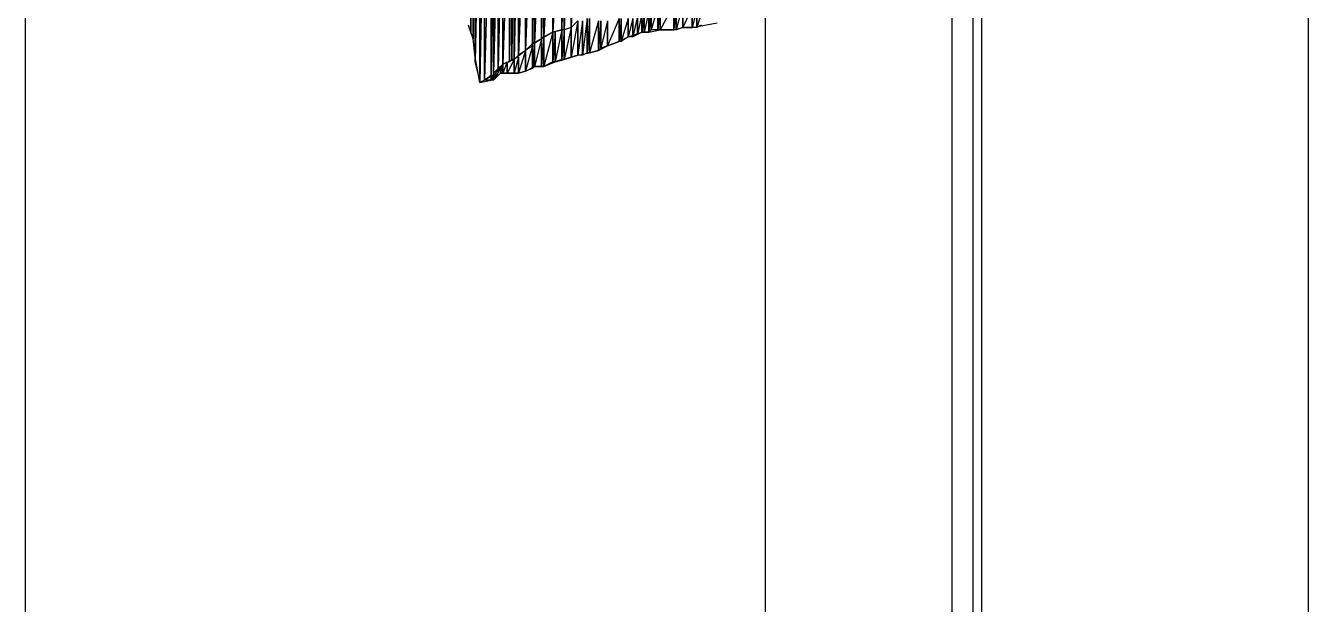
# Model space of a CAD drawing. Header units: millimetres. Extents: x 0 to 11839, y 0 to 13604.
# Drawn here: x 6591 to 7781, y 2164 to 2701 of the extents above; entities that cross this region are included whole.
import ezdxf

# ---------------------------------------------------------------- set-up
doc = ezdxf.new("R2010")
doc.units = ezdxf.units.MM
doc.layers.add('PDF_FILLS_OUTLINE', color=8, linetype='Continuous')
doc.layers.add('PDF_STROKES', color=7, linetype='Continuous')

msp = doc.modelspace()

# ---------------------------------------------------------------- linework, layer by layer
at = {"layer": 'PDF_FILLS_OUTLINE'}
for p, q in [((7004.1, 2694.5), (7004.1, 2954.9)), ((7004.1, 2954.9), (7004.1, 2694.5)), ((7006.2, 2940), (7004.1, 2694.5)), ((7006.2, 2940), (7006.2, 2688.2)), ((7006.2, 2688.2), (7006.2, 2921)), ((7006.2, 2688.2), (7006.2, 2918.9)), ((7006.2, 2918.9), (7006.2, 2688.2)), ((7006.2, 2918.9), (7006.2, 2688.2)), ((7008.3, 2916.8), (7006.2, 2688.2)), ((7008.3, 2671.2), (7008.3, 2916.8)), ((7008.3, 2916.8), (7008.3, 2671.2)), ((7008.3, 2667), (7008.3, 2910.4)), ((7008.3, 2910.4), (7008.3, 2671.2)), ((7008.3, 2910.4), (7008.3, 2667)), ((7012.5, 2895.6), (7008.3, 2667)), ((7012.5, 2650.1), (7012.5, 2895.6)), ((7012.5, 2895.6), (7012.5, 2650.1)), ((7012.5, 2647.9), (7012.5, 2893.5)), ((7012.5, 2893.5), (7012.5, 2650.1)), ((7012.5, 2893.5), (7012.5, 2647.9)), ((7016.8, 2887.1), (7012.5, 2647.9)), ((7016.8, 2650.1), (7016.8, 2887.1)), ((7016.8, 2887.1), (7016.8, 2650.1)), ((7023.1, 2874.4), (7016.8, 2650.1)), ((7023.1, 2654.3), (7023.1, 2874.4)), ((7023.1, 2874.4), (7023.1, 2654.3)), ((7025.2, 2863.8), (7023.1, 2654.3)), ((7025.2, 2654.3), (7025.2, 2863.8)), ((7025.2, 2863.8), (7025.2, 2654.3)), ((7025.2, 2656.4), (7025.2, 2857.5)), ((7025.2, 2857.5), (7025.2, 2654.3)), ((7025.2, 2857.5), (7025.2, 2654.3)), ((7103.5, 2855.4), (7097.2, 2698.7)), ((7069.7, 2844.8), (7063.3, 2683.9)), ((7071.8, 2844.8), (7069.7, 2688.2)), ((7069.7, 2688.2), (7069.7, 2844.8)), ((7069.7, 2844.8), (7069.7, 2688.2)), ((7080.2, 2849), (7071.8, 2690.3)), ((7071.8, 2690.3), (7071.8, 2844.8)), ((7071.8, 2844.8), (7071.8, 2690.3)), ((7088.7, 2849), (7080.2, 2694.5)), ((7080.2, 2694.5), (7080.2, 2849)), ((7080.2, 2849), (7080.2, 2694.5)), ((7080.2, 2849), (7080.2, 2694.5)), ((7080.2, 2849), (7080.2, 2694.5)), ((7090.8, 2851.1), (7088.7, 2696.6)), ((7088.7, 2696.6), (7088.7, 2849)), ((7088.7, 2849), (7088.7, 2696.6)), ((7097.2, 2853.3), (7090.8, 2696.6)), ((7090.8, 2696.6), (7090.8, 2851.1)), ((7090.8, 2851.1), (7090.8, 2696.6)), ((7090.8, 2851.1), (7090.8, 2696.6)), ((7090.8, 2851.1), (7090.8, 2696.6)), ((7097.2, 2698.7), (7097.2, 2853.3)), ((7097.2, 2853.3), (7097.2, 2698.7)), ((7097.2, 2853.3), (7097.2, 2698.7)), ((7097.2, 2853.3), (7097.2, 2698.7)), ((7029.5, 2834.2), (7025.2, 2656.4)), ((7033.7, 2836.3), (7029.5, 2660.7)), ((7029.5, 2660.7), (7029.5, 2834.2)), ((7029.5, 2834.2), (7029.5, 2660.7)), ((7040, 2836.3), (7033.7, 2664.9)), ((7033.7, 2664.9), (7033.7, 2836.3)), ((7033.7, 2836.3), (7033.7, 2664.9)), ((7042.1, 2838.4), (7040, 2667)), ((7040, 2667), (7040, 2836.3)), ((7040, 2836.3), (7040, 2667)), ((7044.3, 2838.4), (7042.1, 2669.1)), ((7042.1, 2669.1), (7042.1, 2838.4)), ((7042.1, 2838.4), (7042.1, 2669.1)), ((7048.5, 2842.7), (7044.3, 2669.1)), ((7044.3, 2669.1), (7044.3, 2838.4)), ((7044.3, 2838.4), (7044.3, 2669.1)), ((7044.3, 2838.4), (7044.3, 2669.1)), ((7044.3, 2838.4), (7044.3, 2669.1)), ((7054.8, 2842.7), (7048.5, 2673.3)), ((7048.5, 2673.3), (7048.5, 2842.7)), ((7048.5, 2842.7), (7048.5, 2673.3)), ((7061.2, 2842.7), (7054.8, 2677.6)), ((7054.8, 2677.6), (7054.8, 2842.7)), ((7054.8, 2842.7), (7054.8, 2677.6)), ((7054.8, 2842.7), (7054.8, 2677.6)), ((7054.8, 2842.7), (7054.8, 2677.6)), ((7054.8, 2842.7), (7054.8, 2677.6)), ((7054.8, 2842.7), (7054.8, 2677.6)), ((7063.3, 2842.7), (7061.2, 2683.9)), ((7061.2, 2683.9), (7061.2, 2842.7)), ((7061.2, 2842.7), (7061.2, 2681.8)), ((7061.2, 2842.7), (7061.2, 2681.8)), ((7061.2, 2842.7), (7061.2, 2681.8)), ((7063.3, 2683.9), (7063.3, 2842.7)), ((7063.3, 2842.7), (7063.3, 2683.9)), ((7169.1, 2713.6), (7164.9, 2694.5)), ((7171.3, 2715.7), (7169.1, 2694.5)), ((7169.1, 2694.5), (7169.1, 2713.6)), ((7169.1, 2713.6), (7169.1, 2694.5)), ((7177.6, 2717.8), (7171.3, 2696.6)), ((7171.3, 2696.6), (7171.3, 2715.7)), ((7171.3, 2715.7), (7171.3, 2696.6)), ((7179.7, 2717.8), (7177.6, 2696.6)), ((7177.6, 2696.6), (7177.6, 2717.8)), ((7177.6, 2717.8), (7177.6, 2696.6)), ((7192.4, 2719.9), (7179.7, 2696.6)), ((7179.7, 2696.6), (7179.7, 2717.8)), ((7179.7, 2717.8), (7179.7, 2696.6)), ((7194.5, 2719.9), (7192.4, 2696.6)), ((7192.4, 2696.6), (7192.4, 2719.9)), ((7192.4, 2719.9), (7192.4, 2696.6)), ((7200.9, 2719.9), (7194.5, 2696.6)), ((7194.5, 2696.6), (7194.5, 2719.9)), ((7194.5, 2719.9), (7194.5, 2696.6)), ((7200.9, 2698.7), (7200.9, 2719.9)), ((7200.9, 2719.9), (7200.9, 2698.7)), ((7209.4, 2717.8), (7200.9, 2698.7)), ((7209.4, 2698.7), (7209.4, 2717.8)), ((7209.4, 2717.8), (7209.4, 2698.7)), ((7209.4, 2717.8), (7209.4, 2698.7)), ((7209.4, 2717.8), (7209.4, 2698.7)), ((7213.6, 2715.7), (7209.4, 2698.7)), ((7209.4, 2698.7), (7209.4, 2715.7)), ((7209.4, 2715.7), (7209.4, 2698.7)), ((7209.4, 2715.7), (7209.4, 2698.7)), ((7213.6, 2698.7), (7213.6, 2715.7)), ((7213.6, 2715.7), (7213.6, 2698.7)), ((7004.1, 2694.5), (7001.9, 2700.9)), ((7103.5, 2705.1), (7097.2, 2671.2)), ((7103.5, 2705.1), (7097.2, 2698.7)), ((7107.8, 2705.1), (7103.5, 2673.3)), ((7103.5, 2673.3), (7103.5, 2705.1)), ((7103.5, 2705.1), (7103.5, 2673.3)), ((7103.5, 2705.1), (7103.5, 2673.3)), ((7103.5, 2705.1), (7103.5, 2673.3)), ((7112, 2707.2), (7107.8, 2673.3)), ((7107.8, 2673.3), (7107.8, 2705.1)), ((7107.8, 2705.1), (7107.8, 2673.3)), ((7114.1, 2707.2), (7112, 2675.5)), ((7112, 2675.5), (7112, 2707.2)), ((7112, 2707.2), (7112, 2675.5)), ((7114.1, 2675.5), (7114.1, 2707.2)), ((7114.1, 2707.2), (7114.1, 2675.5)), ((7122.6, 2705.1), (7114.1, 2675.5)), ((7124.7, 2705.1), (7122.6, 2677.6)), ((7122.6, 2677.6), (7122.6, 2705.1)), ((7122.6, 2705.1), (7122.6, 2677.6)), ((7131, 2705.1), (7124.7, 2679.7)), ((7124.7, 2679.7), (7124.7, 2705.1)), ((7124.7, 2705.1), (7124.7, 2679.7)), ((7141.6, 2707.2), (7131, 2681.8)), ((7131, 2681.8), (7131, 2705.1)), ((7131, 2705.1), (7131, 2681.8)), ((7143.7, 2707.2), (7141.6, 2686)), ((7141.6, 2686), (7141.6, 2707.2)), ((7141.6, 2707.2), (7141.6, 2686)), ((7150.1, 2707.2), (7143.7, 2686)), ((7143.7, 2686), (7143.7, 2707.2)), ((7143.7, 2707.2), (7143.7, 2686)), ((7154.3, 2707.2), (7150.1, 2690.3)), ((7150.1, 2690.3), (7150.1, 2707.2)), ((7150.1, 2707.2), (7150.1, 2690.3)), ((7158.6, 2709.3), (7154.3, 2690.3)), ((7154.3, 2690.3), (7154.3, 2707.2)), ((7154.3, 2707.2), (7154.3, 2690.3)), ((7162.8, 2711.4), (7158.6, 2692.4)), ((7158.6, 2692.4), (7158.6, 2709.3)), ((7158.6, 2709.3), (7158.6, 2692.4)), ((7164.9, 2711.4), (7162.8, 2694.5)), ((7162.8, 2694.5), (7162.8, 2711.4)), ((7162.8, 2711.4), (7162.8, 2694.5)), ((7164.9, 2694.5), (7164.9, 2711.4)), ((7164.9, 2711.4), (7164.9, 2694.5)), ((7217.8, 2711.4), (7213.6, 2698.7)), ((7217.8, 2700.9), (7213.6, 2698.7)), ((7006.2, 2688.2), (7004.1, 2694.5)), ((7071.8, 2690.3), (7069.7, 2662.8)), ((7071.8, 2690.3), (7069.7, 2688.2)), ((7080.2, 2694.5), (7071.8, 2690.3)), ((7080.2, 2694.5), (7071.8, 2662.8)), ((7071.8, 2662.8), (7071.8, 2690.3)), ((7071.8, 2690.3), (7071.8, 2662.8)), ((7088.7, 2696.6), (7080.2, 2694.5)), ((7082.4, 2694.5), (7080.2, 2667)), ((7080.2, 2667), (7080.2, 2694.5)), ((7080.2, 2694.5), (7080.2, 2667)), ((7088.7, 2696.6), (7082.4, 2667)), ((7082.4, 2667), (7082.4, 2694.5)), ((7082.4, 2694.5), (7082.4, 2667)), ((7090.8, 2696.6), (7088.7, 2669.1)), ((7088.7, 2669.1), (7088.7, 2696.6)), ((7090.8, 2696.6), (7088.7, 2696.6)), ((7088.7, 2696.6), (7088.7, 2669.1)), ((7097.2, 2698.7), (7090.8, 2669.1)), ((7097.2, 2698.7), (7090.8, 2696.6)), ((7090.8, 2669.1), (7090.8, 2696.6)), ((7090.8, 2696.6), (7090.8, 2669.1)), ((7090.8, 2696.6), (7090.8, 2669.1)), ((7090.8, 2696.6), (7090.8, 2669.1)), ((7097.2, 2671.2), (7097.2, 2698.7)), ((7097.2, 2698.7), (7097.2, 2671.2)), ((7097.2, 2698.7), (7097.2, 2671.2)), ((7097.2, 2698.7), (7097.2, 2671.2)), ((7150.1, 2690.3), (7143.7, 2686)), ((7154.3, 2690.3), (7150.1, 2690.3)), ((7158.6, 2692.4), (7154.3, 2690.3)), ((7162.8, 2694.5), (7158.6, 2692.4)), ((7164.9, 2694.5), (7162.8, 2694.5)), ((7169.1, 2694.5), (7164.9, 2694.5)), ((7171.3, 2696.6), (7169.1, 2694.5)), ((7177.6, 2696.6), (7171.3, 2696.6)), ((7179.7, 2696.6), (7177.6, 2696.6)), ((7192.4, 2696.6), (7179.7, 2696.6)), ((7194.5, 2696.6), (7192.4, 2696.6)), ((7200.9, 2698.7), (7194.5, 2696.6)), ((7209.4, 2698.7), (7200.9, 2698.7)), ((7213.6, 2698.7), (7209.4, 2698.7)), ((7008.3, 2671.2), (7006.2, 2688.2)), ((7054.8, 2677.6), (7048.5, 2673.3)), ((7054.8, 2677.6), (7048.5, 2656.4)), ((7061.2, 2681.8), (7054.8, 2677.6)), ((7061.2, 2681.8), (7054.8, 2658.5)), ((7054.8, 2658.5), (7054.8, 2677.6)), ((7054.8, 2677.6), (7054.8, 2658.5)), ((7054.8, 2677.6), (7054.8, 2658.5)), ((7054.8, 2677.6), (7054.8, 2658.5)), ((7063.3, 2683.9), (7061.2, 2660.7)), ((7061.2, 2660.7), (7061.2, 2683.9)), ((7063.3, 2683.9), (7061.2, 2683.9)), ((7061.2, 2683.9), (7061.2, 2660.7)), ((7061.2, 2683.9), (7061.2, 2660.7)), ((7061.2, 2660.7), (7061.2, 2681.8)), ((7061.2, 2681.8), (7061.2, 2660.7)), ((7069.7, 2688.2), (7063.3, 2662.8)), ((7069.7, 2688.2), (7063.3, 2683.9)), ((7063.3, 2662.8), (7063.3, 2683.9)), ((7063.3, 2683.9), (7063.3, 2662.8)), ((7063.3, 2683.9), (7063.3, 2662.8)), ((7063.3, 2683.9), (7063.3, 2662.8)), ((7069.7, 2662.8), (7069.7, 2688.2)), ((7069.7, 2688.2), (7069.7, 2662.8)), ((7122.6, 2677.6), (7114.1, 2675.5)), ((7124.7, 2679.7), (7122.6, 2677.6)), ((7131, 2681.8), (7124.7, 2679.7)), ((7141.6, 2686), (7131, 2681.8)), ((7143.7, 2686), (7141.6, 2686)), ((7008.3, 2667), (7008.3, 2671.2)), ((7012.5, 2650.1), (7008.3, 2667)), ((7033.7, 2664.9), (7029.5, 2660.7)), ((7033.7, 2664.9), (7031.6, 2656.4)), ((7037.9, 2667), (7033.7, 2656.4)), ((7040, 2667), (7033.7, 2664.9)), ((7033.7, 2656.4), (7033.7, 2664.9)), ((7033.7, 2664.9), (7033.7, 2656.4)), ((7044.3, 2669.1), (7037.9, 2656.4)), ((7037.9, 2656.4), (7037.9, 2667)), ((7037.9, 2667), (7037.9, 2656.4)), ((7042.1, 2669.1), (7040, 2667)), ((7044.3, 2669.1), (7042.1, 2669.1)), ((7048.5, 2673.3), (7044.3, 2669.1)), ((7048.5, 2671.2), (7044.3, 2656.4)), ((7044.3, 2656.4), (7044.3, 2669.1)), ((7044.3, 2669.1), (7044.3, 2656.4)), ((7044.3, 2669.1), (7044.3, 2656.4)), ((7044.3, 2669.1), (7044.3, 2656.4)), ((7048.5, 2656.4), (7048.5, 2671.2)), ((7048.5, 2671.2), (7048.5, 2656.4)), ((7080.2, 2667), (7071.8, 2662.8)), ((7082.4, 2667), (7080.2, 2667)), ((7088.7, 2669.1), (7082.4, 2667)), ((7090.8, 2669.1), (7088.7, 2669.1)), ((7097.2, 2671.2), (7090.8, 2669.1)), ((7103.5, 2673.3), (7097.2, 2671.2)), ((7107.8, 2673.3), (7103.5, 2673.3)), ((7112, 2675.5), (7107.8, 2673.3)), ((7114.1, 2675.5), (7112, 2675.5)), ((7023.1, 2654.3), (7016.8, 2650.1)), ((7023.1, 2654.3), (7016.8, 2650.1)), ((7025.2, 2654.3), (7023.1, 2654.3)), ((7025.2, 2654.3), (7023.1, 2650.1)), ((7023.1, 2650.1), (7023.1, 2654.3)), ((7023.1, 2654.3), (7023.1, 2650.1)), ((7029.5, 2660.7), (7025.2, 2656.4)), ((7027.3, 2656.4), (7025.2, 2650.1)), ((7025.2, 2650.1), (7025.2, 2654.3)), ((7025.2, 2654.3), (7025.2, 2650.1)), ((7031.6, 2662.8), (7027.3, 2652.2)), ((7027.3, 2652.2), (7027.3, 2656.4)), ((7031.6, 2656.4), (7027.3, 2652.2)), ((7027.3, 2656.4), (7027.3, 2652.2)), ((7031.6, 2656.4), (7031.6, 2662.8)), ((7031.6, 2662.8), (7031.6, 2656.4)), ((7033.7, 2656.4), (7031.6, 2656.4)), ((7037.9, 2656.4), (7033.7, 2656.4)), ((7044.3, 2656.4), (7037.9, 2656.4)), ((7048.5, 2656.4), (7044.3, 2656.4)), ((7054.8, 2658.5), (7048.5, 2656.4)), ((7061.2, 2660.7), (7054.8, 2658.5)), ((7063.3, 2662.8), (7061.2, 2660.7)), ((7069.7, 2662.8), (7063.3, 2662.8)), ((7071.8, 2662.8), (7069.7, 2662.8)), ((7016.8, 2650.1), (7012.5, 2647.9)), ((7016.8, 2650.1), (7012.5, 2647.9)), ((7012.5, 2647.9), (7012.5, 2650.1)), ((7023.1, 2650.1), (7016.8, 2650.1)), ((7025.2, 2650.1), (7023.1, 2650.1)), ((7027.3, 2652.2), (7025.2, 2650.1))]:
    msp.add_line(p, q, dxfattribs=at)
at = {"layer": 'PDF_STROKES'}
for p, q in [((7780.9, 1164.2), (7780.9, 3771.9)), ((6591.3, 2118.8), (6591.3, 3727.5)), ((7277.1, 3727.5), (7277.1, 1206.5)), ((7450.7, 1206.5), (7450.7, 3727.5)), ((7469.7, 3685.1), (7469.7, 1164.2)), ((7006.2, 2688.2), (7001.9, 2700.9)), ((7103.5, 2705.1), (7097.2, 2698.7)), ((7209.4, 2698.7), (7232.6, 2703)), ((7080.2, 2694.5), (7069.7, 2688.2)), ((7090.8, 2696.6), (7080.2, 2694.5)), ((7097.2, 2698.7), (7090.8, 2696.6)), ((7141.6, 2686), (7150.1, 2690.3)), ((7150.1, 2690.3), (7162.8, 2694.5)), ((7162.8, 2694.5), (7169.1, 2694.5)), ((7169.1, 2694.5), (7179.7, 2696.6)), ((7179.7, 2696.6), (7192.4, 2696.6)), ((7192.4, 2696.6), (7200.9, 2698.7)), ((7200.9, 2698.7), (7209.4, 2698.7)), ((7008.3, 2671.2), (7006.2, 2688.2)), ((7054.8, 2677.6), (7044.3, 2669.1)), ((7061.2, 2683.9), (7054.8, 2677.6)), ((7069.7, 2688.2), (7061.2, 2683.9)), ((7114.1, 2675.5), (7122.6, 2677.6)), ((7122.6, 2677.6), (7131, 2681.8)), ((7131, 2681.8), (7141.6, 2686)), ((7012.5, 2647.9), (7008.3, 2671.2)), ((7033.7, 2664.9), (7025.2, 2654.3)), ((7044.3, 2669.1), (7033.7, 2664.9)), ((7071.8, 2662.8), (7082.4, 2667)), ((7082.4, 2667), (7090.8, 2669.1)), ((7090.8, 2669.1), (7103.5, 2673.3)), ((7103.5, 2673.3), (7114.1, 2675.5)), ((7025.2, 2654.3), (7012.5, 2647.9)), ((7027.3, 2652.2), (7031.6, 2656.4)), ((7031.6, 2656.4), (7037.9, 2656.4)), ((7037.9, 2656.4), (7044.3, 2656.4)), ((7044.3, 2656.4), (7048.5, 2656.4)), ((7048.5, 2656.4), (7054.8, 2658.5)), ((7054.8, 2658.5), (7063.3, 2662.8)), ((7063.3, 2662.8), (7071.8, 2662.8)), ((7012.5, 2647.9), (7023.1, 2650.1)), ((7023.1, 2650.1), (7027.3, 2652.2))]:
    msp.add_line(p, q, dxfattribs=at)
msp.add_lwpolyline([(7469.7, 1164.2), (7478.2, 1164.2), (7478.2, 3771.9), (7469.7, 3771.9)], close=True, dxfattribs=at)

doc.saveas('drawing.dxf')
